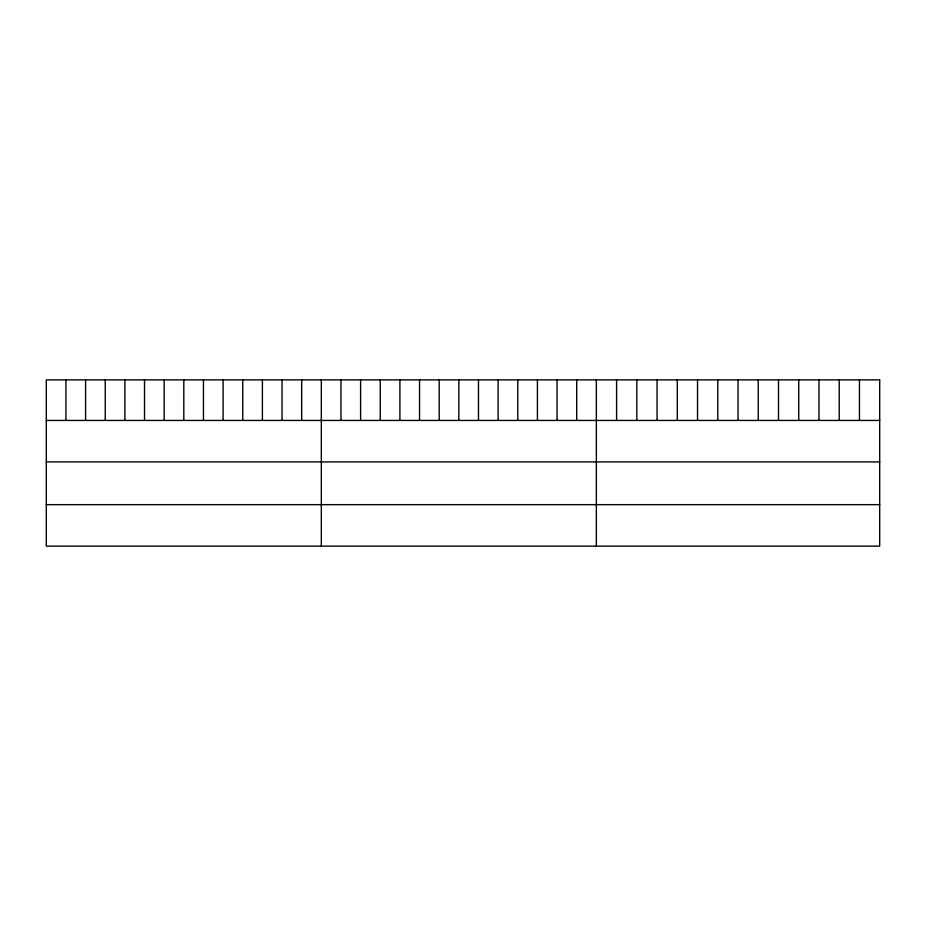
<?xml version="1.0" encoding="UTF-8"?>
<svg xmlns="http://www.w3.org/2000/svg" width="926" height="926" viewBox="0 0 926 926"><rect width="100%" height="100%" fill="white"/><g stroke="black" fill="none" stroke-linecap="round" stroke-linejoin="round"><path stroke-width="1.39" d="M46.3 420.439L879.7 420.439M46.3 461.912L879.7 461.912M46.3 504.647L879.7 504.647M859.455 379.88L859.455 420.439M839.222 379.88L839.222 420.439M818.978 379.88L818.978 420.439M798.744 379.88L798.744 420.439M778.5 379.88L778.5 420.439M758.267 379.88L758.267 420.439M738.022 379.88L738.022 420.439M717.777 379.88L717.777 420.439M697.544 379.88L697.544 420.439M677.3 379.88L677.3 420.439M657.066 379.88L657.066 420.439M636.822 379.88L636.822 420.439M616.589 379.88L616.589 420.439M596.344 379.88L596.344 546.12M576.701 379.88L576.701 420.439M557.058 379.88L557.058 420.439M537.416 379.88L537.416 420.439M517.761 379.88L517.761 420.439M498.119 379.88L498.119 420.439M478.476 379.88L478.476 420.439M458.833 379.88L458.833 420.439M439.19 379.88L439.19 420.439M419.547 379.88L419.547 420.439M399.905 379.88L399.905 420.439M380.25 379.88L380.25 420.439M360.608 379.88L360.608 420.439M340.965 379.88L340.965 420.439M321.322 379.88L321.322 546.12M301.679 379.88L301.679 420.439M282.036 379.88L282.036 420.439M262.394 379.88L262.394 420.439M242.739 379.88L242.739 420.439M223.097 379.88L223.097 420.439M203.454 379.88L203.454 420.439M183.811 379.88L183.811 420.439M164.168 379.88L164.168 420.439M144.525 379.88L144.525 420.439M124.883 379.88L124.883 420.439M105.228 379.88L105.228 420.439M85.586 379.88L85.586 420.439M65.943 379.88L65.943 420.439M879.7 379.88L46.3 379.88L46.3 546.12L879.7 546.12L879.7 379.88"/></g></svg>
